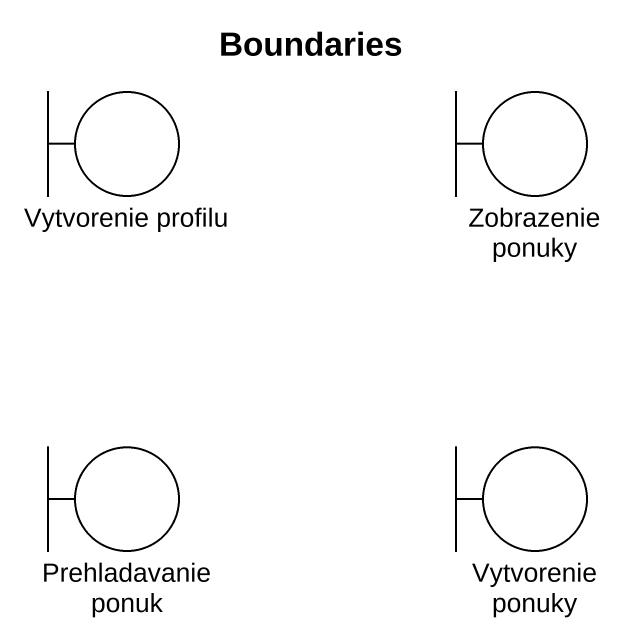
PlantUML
@startuml
title Boundaries
boundary "Vytvorenie profilu" as Vytvorenie_profilu
boundary "Zobrazenie ponuky" as Zobrazenie_ponuky
boundary "Prehladavanie ponuk" as Prehladavanie_ponuk
boundary "Vytvorenie ponuky" as Vytvorenie_ponuky
@enduml
